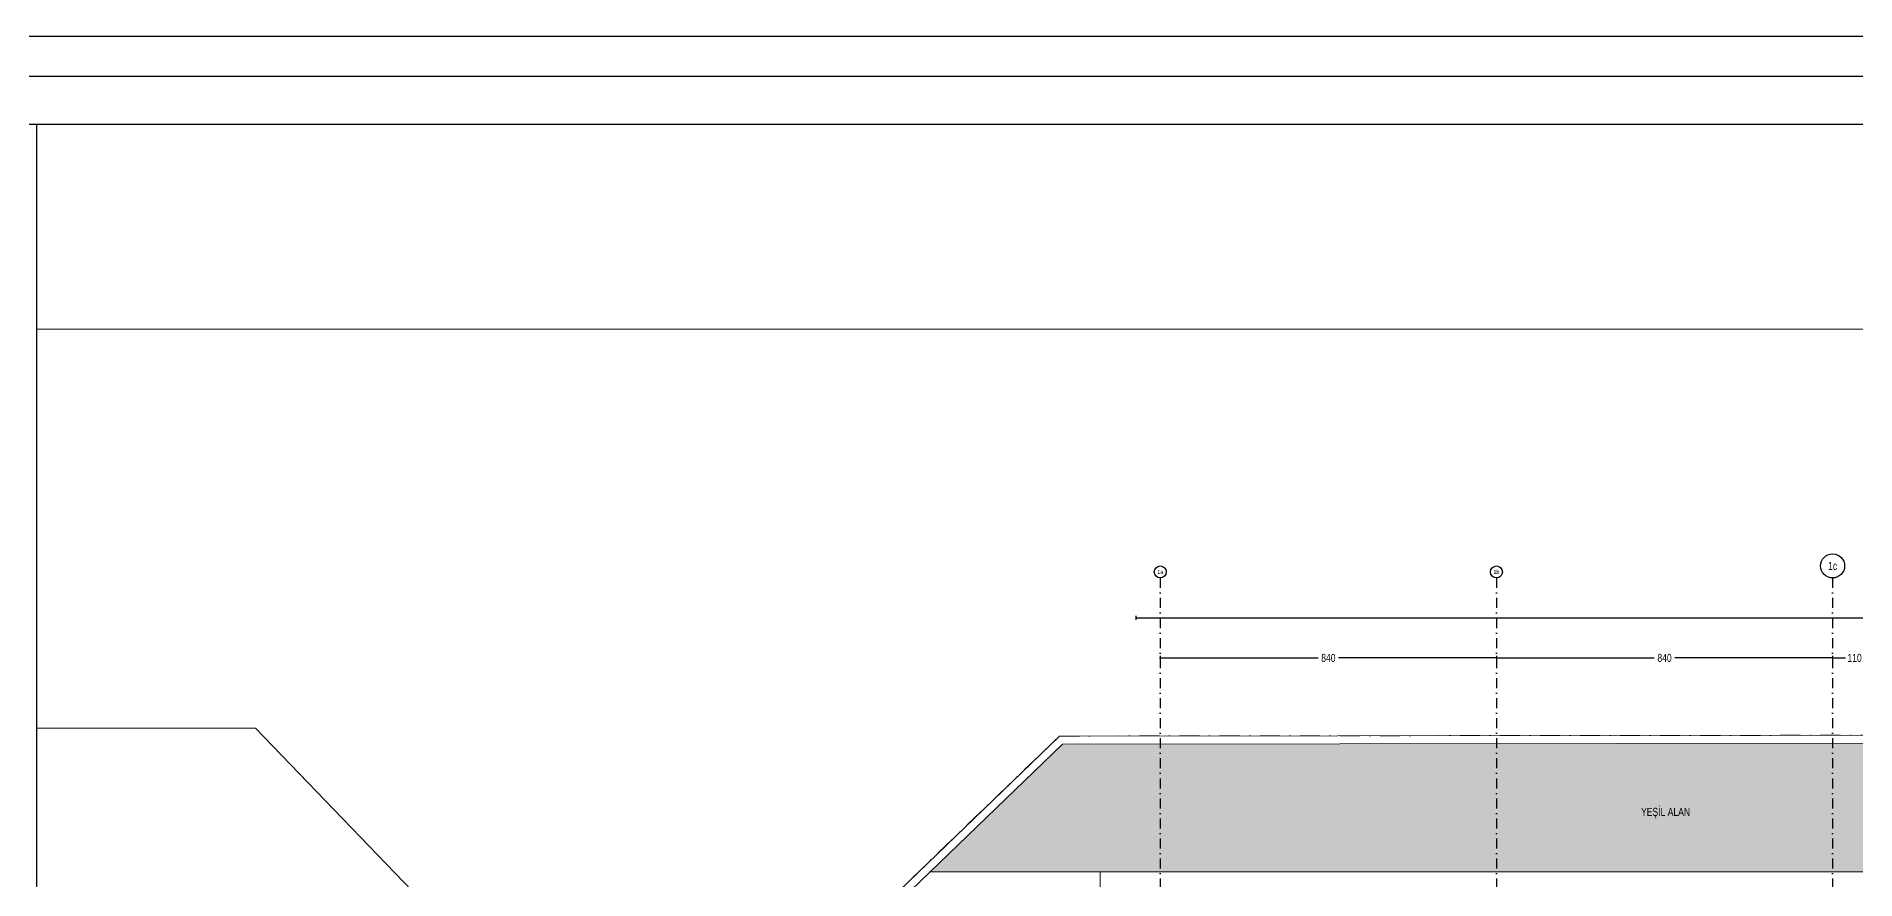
# Model space of a CAD drawing. Header units: centimetres. Extents: x 26569 to 160723, y -3143 to 14565.
# Drawn here: x 48081 to 52627, y 7450 to 9557 of the extents above; entities that cross this region are included whole.
import ezdxf
from ezdxf.enums import TextEntityAlignment as Align

# ---------------------------------------------------------------- set-up
doc = ezdxf.new("R2010")
doc.units = ezdxf.units.CM
doc.header["$LTSCALE"] = 100
doc.linetypes.add('DASHDOT', pattern=[1, 0.5, -0.25, 0, -0.25])
doc.linetypes.add('DASHDOT2', pattern=[0.5, 0.25, -0.125, 0, -0.125])
for name, color, linetype in [('A-ANNO-DIMS', 187, 'Continuous'), ('A-ANNO-GRID', 155, 'DASHDOT2'), ('A-ANNO-TEXT', 50, 'Continuous'), ('A-ANNO-TTBL', 157, 'Continuous'), ('L-PLNT', 87, 'Continuous'), ('L-SITE', 1, 'DASHDOT'), ('L-SITE-CURB', 33, 'Continuous')]:
    doc.layers.add(name, color=color, linetype=linetype)
doc.styles.add('Fields_100', font='act_simplex.shx', dxfattribs={"width": 0.8, "height": 20})
doc.dimstyles.new('FIELDS_100', dxfattribs={"dimscale": 0, "dimtxt": 20, "dimasz": 5, "dimexe": 5, "dimexo": 5, "dimgap": 5, "dimtad": 0, "dimdec": 0, "dimzin": 0, "dimdsep": 46, "dimtxsty": 'Fields_100', "dimblk": 'DOT', "dimcen": 0.09, "dimclrt": 50, "dimadec": 0, "dimazin": 0, "dimtfac": 1, "dimtdec": 0, "dimtix": 1, "dimtofl": 0, "dimtmove": 1, "dimatfit": 3, "dimfxl": 5, "dimfxlon": 1, "dimtolj": 1, "dimtzin": 0, "dimarcsym": 0})

# ---------------------------------------------------------------- blocks, each defined once
blk = doc.blocks.new('_Dot')
at = {"color": 0, "linetype": 'ByBlock', "lineweight": -2}
blk.add_line((-0.5, 0), (-1, 0), dxfattribs=at)
at = {"color": 0, "linetype": 'ByBlock', "const_width": 0.5}
blk.add_lwpolyline([(-0.25, 0, 1), (0.25, 0, 1)], format="xyb", close=True, dxfattribs=at)
blk = doc.blocks.new('*D394')
at = {"layer": 'A-ANNO-DIMS', "color": 0, "lineweight": -2, "transparency": 16777216}
for p, q in [((50889.5, 8008.6), (50889.5, 7998.6)), ((50894.5, 8003.6), (51283.9, 8003.6)), ((51724.5, 8003.6), (51335, 8003.6)), ((51729.5, 8008.6), (51729.5, 7998.6))]:
    blk.add_line(p, q, dxfattribs=at)
at = {"layer": 'DEFPOINTS', "color": 0, "transparency": 16777216}
for p in [(50889.5, 8203.6), (51729.5, 8203.6), (51729.5, 8003.6)]:
    blk.add_point(p, dxfattribs=at)
at = {"layer": 'A-ANNO-DIMS', "color": 0, "lineweight": -2, "transparency": 16777216, "xscale": 5, "yscale": 5, "zscale": 5, "rotation": 180}
blk.add_blockref('_Dot', (50889.5, 8003.6), dxfattribs=at)
at = {"layer": 'A-ANNO-DIMS', "color": 0, "lineweight": -2, "transparency": 16777216, "xscale": 5, "yscale": 5, "zscale": 5}
blk.add_blockref('_Dot', (51729.5, 8003.6), dxfattribs=at)
at = {"layer": 'A-ANNO-DIMS', "color": 50, "transparency": 16777216, "insert": (51309.5, 8003.6), "char_height": 20, "attachment_point": 5, "style": 'Fields_100'}
blk.add_mtext('\\A1;840', dxfattribs=at)
blk = doc.blocks.new('*D395')
at = {"layer": 'A-ANNO-DIMS', "color": 0, "lineweight": -2, "transparency": 16777216}
for p, q in [((51729.5, 8008.6), (51729.5, 7998.6)), ((51734.5, 8003.6), (52123.9, 8003.6)), ((52564.5, 8003.6), (52175, 8003.6)), ((52569.5, 8008.6), (52569.5, 7998.6))]:
    blk.add_line(p, q, dxfattribs=at)
at = {"layer": 'DEFPOINTS', "color": 0, "transparency": 16777216}
for p in [(51729.5, 8203.6), (52569.5, 8178.6), (52569.5, 8003.6)]:
    blk.add_point(p, dxfattribs=at)
at = {"layer": 'A-ANNO-DIMS', "color": 0, "lineweight": -2, "transparency": 16777216, "xscale": 5, "yscale": 5, "zscale": 5, "rotation": 180}
blk.add_blockref('_Dot', (51729.5, 8003.6), dxfattribs=at)
at = {"layer": 'A-ANNO-DIMS', "color": 0, "lineweight": -2, "transparency": 16777216, "xscale": 5, "yscale": 5, "zscale": 5}
blk.add_blockref('_Dot', (52569.5, 8003.6), dxfattribs=at)
at = {"layer": 'A-ANNO-DIMS', "color": 50, "transparency": 16777216, "insert": (52149.5, 8003.6), "char_height": 20, "attachment_point": 5, "style": 'Fields_100'}
blk.add_mtext('\\A1;840', dxfattribs=at)
blk = doc.blocks.new('*D158')
at = {"layer": 'A-ANNO-DIMS', "color": 0, "lineweight": -2, "transparency": 16777216}
for p, q in [((52569.5, 8008.6), (52569.5, 7998.6)), ((52574.5, 8003.6), (52602, 8003.6)), ((52674.5, 8003.6), (52647, 8003.6)), ((52679.5, 8008.6), (52679.5, 7998.6))]:
    blk.add_line(p, q, dxfattribs=at)
at = {"layer": 'DEFPOINTS', "color": 0, "transparency": 16777216}
for p in [(52569.5, 8178.6), (52679.5, 8178.6), (52679.5, 8003.6)]:
    blk.add_point(p, dxfattribs=at)
at = {"layer": 'A-ANNO-DIMS', "color": 0, "lineweight": -2, "transparency": 16777216, "xscale": 5, "yscale": 5, "zscale": 5, "rotation": 180}
blk.add_blockref('_Dot', (52569.5, 8003.6), dxfattribs=at)
at = {"layer": 'A-ANNO-DIMS', "color": 0, "lineweight": -2, "transparency": 16777216, "xscale": 5, "yscale": 5, "zscale": 5}
blk.add_blockref('_Dot', (52679.5, 8003.6), dxfattribs=at)
at = {"layer": 'A-ANNO-DIMS', "color": 50, "transparency": 16777216, "insert": (52624.5, 8003.6), "char_height": 20, "attachment_point": 5, "style": 'Fields_100'}
blk.add_mtext('\\A1;110', dxfattribs=at)
blk = doc.blocks.new('*D159')
at = {"layer": 'A-ANNO-DIMS', "color": 0, "lineweight": -2, "transparency": 16777216}
for p, q in [((50829.5, 8098.6), (50829.5, 8108.6)), ((50834.5, 8103.6), (60742.7, 8103.6)), ((70729.5, 8103.6), (60821.3, 8103.6)), ((70734.5, 8098.6), (70734.5, 8108.6))]:
    blk.add_line(p, q, dxfattribs=at)
at = {"layer": 'DEFPOINTS', "color": 0, "transparency": 16777216}
for p in [(70734.5, 8103.6), (50829.5, 7318.6), (70734.5, 7318.6)]:
    blk.add_point(p, dxfattribs=at)
at = {"layer": 'A-ANNO-DIMS', "color": 0, "lineweight": -2, "transparency": 16777216, "xscale": 5, "yscale": 5, "zscale": 5, "rotation": 180}
blk.add_blockref('_Dot', (50829.5, 8103.6), dxfattribs=at)
at = {"layer": 'A-ANNO-DIMS', "color": 0, "lineweight": -2, "transparency": 16777216, "xscale": 5, "yscale": 5, "zscale": 5}
blk.add_blockref('_Dot', (70734.5, 8103.6), dxfattribs=at)
at = {"layer": 'A-ANNO-DIMS', "color": 50, "transparency": 16777216, "insert": (60782, 8103.6), "char_height": 20, "attachment_point": 5, "style": 'Fields_100'}
blk.add_mtext('\\A1;19905', dxfattribs=at)

msp = doc.modelspace()

# ---------------------------------------------------------------- hatches: boundary and pattern name
at = {"layer": 'L-PLNT'}
h = msp.add_hatch(dxfattribs=at)
h.set_pattern_fill('DOTS', color=256, scale=10, angle=90)
h.set_pattern_definition([(90, (47244.29, 54361.032), (-15.875, 7.9375), [0, -15.875])])
h.paths.add_polyline_path([(50313.96, 7468.59), (50645.5, 7788.4), (60954.46, 7797.03), (60954.46, 7468.59)])

# ---------------------------------------------------------------- linework, layer by layer
at = {"layer": 'A-ANNO-GRID'}
for p, q in [((50889.48, 8203.59), (50889.48, 1408.59)), ((51729.48, 8203.59), (51729.48, 1408.59)), ((52569.48, 8203.59), (52569.48, 1408.59))]:
    msp.add_line(p, q, dxfattribs=at)
at = {"layer": 'A-ANNO-GRID', "linetype": 'Continuous', "ltscale": 10}
for centre, radius in [((50889.48, 8218.59), 15), ((51729.48, 8218.59), 15), ((52569.48, 8233.59), 30)]:
    msp.add_circle(centre, radius, dxfattribs=at)
at = {"layer": 'A-ANNO-TTBL'}
for p, q in [((153081.02, 9337.18), (28768.76, 9337.09)), ((48081.01, 9337.11), (48081.02, -2922.85))]:
    msp.add_line(p, q, dxfattribs=at)
for points in [[(157421.04, -3142.83), (157421.04, 9557.17), (26568.76, 9557.19), (26568.76, -3142.81)], [(157321.04, -3042.83), (157321.04, 9457.17), (26668.76, 9457.19), (26668.76, -3042.81)]]:
    msp.add_lwpolyline(points, close=True, dxfattribs=at)
msp.add_lwpolyline([(48081.01, 9337.11), (48081.01, -3042.81)], dxfattribs=at)
at = {"layer": 'L-SITE', "lineweight": 0}
msp.add_lwpolyline([(50637.42, 7808.39), (69330.51, 7827.01), (71796.9, 7806.99), (73865.88, 7790.19), (74188.77, 7317.84), (70833.35, -1550.65), (70134.13, -2030.02), (69340.7, -2023.24), (49759.05, -2042.85), (50118.28, 7307.63)], close=True, dxfattribs=at)
at = {"layer": 'L-SITE-CURB', "lineweight": 0}
for p, q in [((48081.01, 8825.48), (71796.93, 8826.89)), ((48081.01, 7828.38), (48628.69, 7828.38)), ((48628.69, 7828.38), (49109.5, 7328.75)), ((50118.28, 7307.63), (50637.42, 7808.39)), ((50137.95, 7298.82), (50645.5, 7788.4)), ((50637.42, 7808.39), (53653.99, 7811.39)), ((50645.5, 7788.4), (53654.01, 7791.39)), ((50313.96, 7468.59), (62002.46, 7468.59)), ((50739.48, 1318.59), (50739.48, 7468.59))]:
    msp.add_line(p, q, dxfattribs=at)

# ---------------------------------------------------------------- texts
at = {"layer": 'A-ANNO-GRID', "color": 50, "style": 'Fields_100', "width": 0.8}
for s, height, p in [('1c', 20, (52569.48, 8233.59)), ('1a', 10, (50889.48, 8218.59)), ('1b', 10, (51729.48, 8218.59))]:
    msp.add_text(s, height=height, rotation=359.92667, dxfattribs=at).set_placement(p, align=Align.MIDDLE_CENTER)
at = {"layer": 'A-ANNO-TEXT', "style": 'Fields_100', "width": 0.8}
msp.add_text('YEŞİL ALAN', height=20, dxfattribs=at).set_placement((52090.81, 7608.9))

# ---------------------------------------------------------------- dimensions: what is measured, and where the dimension line sits
at = {"layer": 'A-ANNO-DIMS'}
for base, p1, p2, picture, middle in [((51729.48, 8003.59), (50889.48, 8203.59), (51729.48, 8203.59), '*D394', (51309.48, 8003.59)), ((52569.48, 8003.59), (51729.48, 8203.59), (52569.48, 8178.59), '*D395', (52149.48, 8003.59)), ((52679.48, 8003.59), (52569.48, 8178.59), (52679.48, 8178.59), '*D158', (52624.48, 8003.59)), ((70734.48, 8103.59), (50829.48, 7318.59), (70734.48, 7318.59), '*D159', (60781.98, 8103.59))]:
    dim = msp.add_linear_dim(base=base, p1=p1, p2=p2, dimstyle='FIELDS_100', override={"dimscale": 1}, dxfattribs=at)
    dim.commit()
    dim.dimension.update_dxf_attribs({"geometry": picture, "text_midpoint": middle})

doc.saveas('drawing.dxf')
